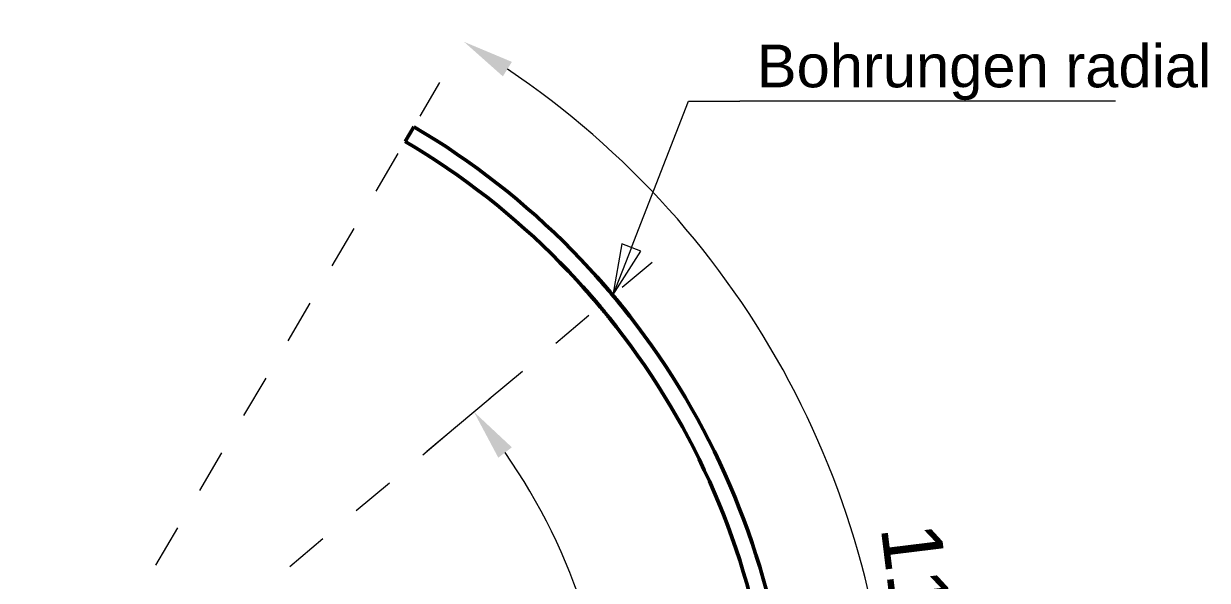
# Model space of a CAD drawing. Header units: inches. Extents: x 0.8 to 17.2, y 0.6 to 12.1.
# Drawn here: x 8.811 to 11.538, y 7.752 to 9.034 of the extents above; entities that cross this region are included whole.
import ezdxf

# ---------------------------------------------------------------- set-up
doc = ezdxf.new("R2010")
doc.units = ezdxf.units.IN
doc.header["$MEASUREMENT"] = 0
doc.linetypes.add('CENTER2', pattern=[1.125, 0.75, -0.125, 0.125, -0.125])
for name, color, linetype, lineweight in [('BEMASSUNG', 7, 'Continuous', 18), ('MITTELLINIE', 7, 'CENTER2', 18), ('SICHTKANTE', 7, 'Continuous', 50), ('TEXT', 7, 'Continuous', 18)]:
    doc.layers.add(name, color=color, linetype=linetype, lineweight=lineweight)
doc.styles.add('ISO_75', font='arial.ttf')
doc.styles.add('ISO_DWG_RFN', font='arial.ttf')
doc.dimstyles.new('DWG_RFN', dxfattribs={"dimtxt": 0.137795, "dimasz": 0.11811, "dimexe": 0.049213, "dimexo": 0.031496, "dimgap": 0.031496, "dimtad": 1, "dimlfac": 25.4, "dimtxsty": 'ISO_DWG_RFN', "dimcen": 2.5, "dimclrd": 7, "dimclre": 7, "dimclrt": 7, "dimadec": 1, "dimazin": 3, "dimtfac": 1, "dimtmove": 0, "dimatfit": 3, "dimfxl": 0, "dimlwd": 18, "dimlwe": 18})

# ---------------------------------------------------------------- blocks, each defined once
blk = doc.blocks.new('Leader Text1')
at = {"layer": 'BEMASSUNG', "color": 7, "lineweight": 18}
for p, q in [((10.2111, 8.5185), (10.3426, 8.8556)), ((10.3426, 8.8556), (10.4607, 8.8556)), ((10.1891, 8.5271), (10.1682, 8.4085)), ((10.2111, 8.5185), (10.1682, 8.4085)), ((10.1682, 8.4085), (10.2331, 8.5099)), ((10.2331, 8.5099), (10.1891, 8.5271))]:
    blk.add_line(p, q, dxfattribs=at)
at = {"layer": 'BEMASSUNG', "color": 7, "lineweight": 18, "flags": 128}
blk.add_lwpolyline([(10.1891, 8.5271), (10.1682, 8.4085), (10.2331, 8.5099), (10.1891, 8.5271)], dxfattribs=at)
at = {"layer": 'BEMASSUNG', "color": 7}
blk.add_solid([(10.1891, 8.5271), (10.1682, 8.4085), (10.2331, 8.5099), (10.1891, 8.5271)], dxfattribs=at)
blk = doc.blocks.new('*D14')
at = {"layer": 'BEMASSUNG', "color": 7, "lineweight": 18, "transparency": 16777216}
for p, q in [((9.7399, 8.0491), (9.8859, 8.1716)), ((9.7399, 6.4902), (9.8859, 6.3678))]:
    blk.add_line(p, q, dxfattribs=at)
blk.add_arc((8.811, 7.2697), 1.3539, 324.9999, 35.0001, dxfattribs=at)
at = {"layer": 'BEMASSUNG', "color": 7, "transparency": 16777216}
for points in [[(9.9045, 8.0343), (9.9357, 8.0582), (9.8482, 8.14)], [(9.9357, 6.4811), (9.9045, 6.5051), (9.8482, 6.3994)]]:
    blk.add_solid(points, dxfattribs=at)
at = {"layer": 'Defpoints', "color": 0, "transparency": 16777216}
for p in [(9.7158, 8.0289), (10.1284, 7.5819), (8.811, 7.2697), (9.7158, 6.5105)]:
    blk.add_point(p, dxfattribs=at)
at = {"layer": 'BEMASSUNG', "color": 7, "lineweight": 18, "transparency": 16777216, "insert": (9.8103, 7.0718), "char_height": 0.1378, "attachment_point": 1, "rotation": 83.0803, "style": 'ISO_DWG_RFN'}
blk.add_mtext('\\A1;{80°}', dxfattribs=at)
blk = doc.blocks.new('*D15')
at = {"layer": 'BEMASSUNG', "color": 7, "lineweight": 18, "transparency": 16777216}
blk.add_arc((8.811, 7.2697), 1.9988, 303.8861, 56.1139, dxfattribs=at)
at = {"layer": 'BEMASSUNG', "color": 7, "transparency": 16777216}
for points in [[(9.915, 8.9124), (9.9359, 8.9457), (9.8255, 8.9919)], [(9.9359, 5.5937), (9.915, 5.627), (9.8255, 5.5474)]]:
    blk.add_solid(points, dxfattribs=at)
at = {"layer": 'Defpoints', "color": 0, "transparency": 16777216}
for p in [(9.8501, 9.0337), (8.811, 7.2697), (10.6913, 6.5915), (9.8501, 5.5057)]:
    blk.add_point(p, dxfattribs=at)
at = {"layer": 'BEMASSUNG', "color": 7, "lineweight": 18, "transparency": 16777216, "insert": (10.9222, 7.8907), "char_height": 0.1378, "attachment_point": 1, "rotation": 276.9927, "style": 'ISO_DWG_RFN'}
blk.add_mtext('\\A1;{119°}', dxfattribs=at)

msp = doc.modelspace()

# ---------------------------------------------------------------- linework, layer by layer
at = {"layer": 'BEMASSUNG'}
msp.add_line((10.46066, 8.85563), (11.32681, 8.85563), dxfattribs=at)
at = {"layer": 'MITTELLINIE', "ltscale": 0.08841}
for q in [(9.77015, 8.89796), (10.25867, 8.4844)]:
    msp.add_line((8.81102, 7.26969), q, dxfattribs=at)
at = {"layer": 'SICHTKANTE'}
for p, q in [((9.71021, 8.79619), (9.69022, 8.76227)), ((10.12684, 8.45602), (10.12684, 8.45601)), ((10.12684, 8.45602), (10.12691, 8.45594)), ((10.12684, 8.45601), (10.12685, 8.45601)), ((10.12685, 8.45601), (10.12686, 8.45599)), ((10.12686, 8.45599), (10.12688, 8.45598)), ((10.12688, 8.45598), (10.1269, 8.45595)), ((10.1269, 8.45595), (10.12692, 8.45593)), ((10.12691, 8.45594), (10.12713, 8.4557)), ((10.12692, 8.45593), (10.12695, 8.45589)), ((10.12695, 8.45589), (10.12698, 8.45586)), ((10.12698, 8.45586), (10.12702, 8.45581)), ((10.12702, 8.45581), (10.12706, 8.45577)), ((10.12706, 8.45577), (10.12711, 8.45572)), ((10.12711, 8.45572), (10.12716, 8.45566)), ((10.12713, 8.4557), (10.12749, 8.4553)), ((10.12716, 8.45566), (10.12722, 8.4556)), ((10.12722, 8.4556), (10.12728, 8.45553)), ((10.12728, 8.45553), (10.12735, 8.45546)), ((10.12735, 8.45546), (10.12742, 8.45538)), ((10.12742, 8.45538), (10.12749, 8.4553)), ((10.12749, 8.4553), (10.12757, 8.45521)), ((10.12749, 8.4553), (10.12799, 8.45474)), ((10.12757, 8.45521), (10.12765, 8.45512)), ((10.12765, 8.45512), (10.12774, 8.45502)), ((10.12774, 8.45502), (10.12783, 8.45492)), ((10.12783, 8.45492), (10.12793, 8.45481)), ((10.12793, 8.45481), (10.12803, 8.4547)), ((10.12799, 8.45474), (10.12864, 8.45402)), ((10.12803, 8.4547), (10.12814, 8.45458)), ((10.12814, 8.45458), (10.12825, 8.45446)), ((10.12825, 8.45446), (10.12836, 8.45433)), ((10.12836, 8.45433), (10.12848, 8.45419)), ((10.12848, 8.45419), (10.1286, 8.45406)), ((10.1286, 8.45406), (10.12873, 8.45391)), ((10.12864, 8.45402), (10.12944, 8.45313)), ((10.12873, 8.45391), (10.12887, 8.45377)), ((10.12887, 8.45377), (10.129, 8.45361)), ((10.09668, 8.43067), (10.09666, 8.43069)), ((10.09667, 8.43068), (10.09666, 8.43069)), ((10.09666, 8.43069), (10.09666, 8.43069)), ((10.09668, 8.43067), (10.09667, 8.43068)), ((10.09674, 8.43061), (10.09668, 8.43067)), ((10.0967, 8.43065), (10.09668, 8.43067)), ((10.09672, 8.43063), (10.0967, 8.43065)), ((10.09674, 8.4306), (10.09672, 8.43063)), ((10.09683, 8.43051), (10.09674, 8.43061)), ((10.09677, 8.43057), (10.09674, 8.4306)), ((10.09681, 8.43053), (10.09677, 8.43057)), ((10.09684, 8.43049), (10.09681, 8.43053)), ((10.09696, 8.43036), (10.09683, 8.43051)), ((10.09689, 8.43044), (10.09684, 8.43049)), ((10.09693, 8.43039), (10.09689, 8.43044)), ((10.09699, 8.43034), (10.09693, 8.43039)), ((10.09713, 8.43018), (10.09696, 8.43036)), ((10.09704, 8.43027), (10.09699, 8.43034)), ((10.0971, 8.43021), (10.09704, 8.43027)), ((10.09717, 8.43013), (10.0971, 8.43021)), ((10.09733, 8.42995), (10.09713, 8.43018)), ((10.09724, 8.43006), (10.09717, 8.43013)), ((10.09731, 8.42997), (10.09724, 8.43006)), ((10.09739, 8.42989), (10.09731, 8.42997)), ((10.09757, 8.42968), (10.09733, 8.42995)), ((10.09747, 8.42979), (10.09739, 8.42989)), ((10.09756, 8.4297), (10.09747, 8.42979)), ((10.09765, 8.42959), (10.09756, 8.4297)), ((10.09785, 8.42937), (10.09757, 8.42968)), ((10.09775, 8.42949), (10.09765, 8.42959)), ((10.09785, 8.42938), (10.09775, 8.42949)), ((10.09796, 8.42926), (10.09785, 8.42938)), ((10.09817, 8.42902), (10.09785, 8.42937)), ((10.09807, 8.42914), (10.09796, 8.42926)), ((10.09818, 8.42901), (10.09807, 8.42914)), ((10.09852, 8.42863), (10.09817, 8.42902)), ((10.0983, 8.42888), (10.09818, 8.42901)), ((10.09843, 8.42874), (10.0983, 8.42888)), ((10.09855, 8.4286), (10.09843, 8.42874)), ((10.09892, 8.42819), (10.09852, 8.42863)), ((10.09869, 8.42845), (10.09855, 8.4286)), ((10.09882, 8.42829), (10.09869, 8.42845)), ((10.09897, 8.42814), (10.09882, 8.42829)), ((10.09935, 8.42771), (10.09892, 8.42819)), ((10.09911, 8.42797), (10.09897, 8.42814)), ((10.09926, 8.42781), (10.09911, 8.42797)), ((10.09942, 8.42763), (10.09926, 8.42781)), ((10.09981, 8.42719), (10.09935, 8.42771)), ((10.09958, 8.42745), (10.09942, 8.42763)), ((10.09975, 8.42727), (10.09958, 8.42745)), ((10.09991, 8.42708), (10.09975, 8.42727)), ((10.10032, 8.42663), (10.09981, 8.42719)), ((10.10009, 8.42689), (10.09991, 8.42708)), ((10.10027, 8.42669), (10.10009, 8.42689)), ((10.10045, 8.42648), (10.10027, 8.42669)), ((10.10086, 8.42602), (10.10032, 8.42663)), ((10.10064, 8.42627), (10.10045, 8.42648)), ((10.129, 8.45361), (10.12915, 8.45345)), ((10.12915, 8.45345), (10.12929, 8.45329)), ((10.12929, 8.45329), (10.12944, 8.45312)), ((10.12944, 8.45313), (10.13038, 8.45208)), ((10.12944, 8.45312), (10.1296, 8.45295)), ((10.1296, 8.45295), (10.12976, 8.45277)), ((10.12976, 8.45277), (10.12993, 8.45259)), ((10.12993, 8.45259), (10.1301, 8.4524)), ((10.1301, 8.4524), (10.13027, 8.4522)), ((10.13027, 8.4522), (10.13045, 8.452)), ((10.13038, 8.45208), (10.13146, 8.45087)), ((10.13045, 8.452), (10.13063, 8.4518)), ((10.13063, 8.4518), (10.13082, 8.45159)), ((10.13082, 8.45159), (10.13101, 8.45137)), ((10.13101, 8.45137), (10.13121, 8.45115)), ((10.13121, 8.45115), (10.13141, 8.45093)), ((10.13141, 8.45093), (10.13162, 8.4507)), ((10.13146, 8.45087), (10.1327, 8.44949)), ((10.13162, 8.4507), (10.13183, 8.45046)), ((10.13183, 8.45046), (10.13204, 8.45022)), ((10.13244, 8.44977), (10.13287, 8.44929)), ((10.1327, 8.44949), (10.13409, 8.44793)), ((10.13287, 8.44929), (10.13332, 8.44879)), ((10.13332, 8.44879), (10.13379, 8.44827)), ((10.1336, 8.44848), (10.13355, 8.44854)), ((10.13473, 8.44721), (10.13355, 8.44854)), ((10.13365, 8.44843), (10.1336, 8.44848)), ((10.13369, 8.44837), (10.13365, 8.44843)), ((10.13374, 8.44831), (10.13369, 8.44837)), ((10.13379, 8.44826), (10.13374, 8.44831)), ((10.13379, 8.44827), (10.13427, 8.44773)), ((10.13384, 8.4482), (10.13379, 8.44826)), ((10.13389, 8.44815), (10.13384, 8.4482)), ((10.13394, 8.44809), (10.13389, 8.44815)), ((10.13399, 8.44803), (10.13394, 8.44809)), ((10.13404, 8.44798), (10.13399, 8.44803)), ((10.13409, 8.44792), (10.13404, 8.44798)), ((10.13409, 8.44793), (10.13564, 8.44619)), ((10.13414, 8.44786), (10.13409, 8.44792)), ((10.1342, 8.44781), (10.13414, 8.44786)), ((10.13425, 8.44775), (10.1342, 8.44781)), ((10.1343, 8.44769), (10.13425, 8.44775)), ((10.13427, 8.44773), (10.13477, 8.44717)), ((10.13435, 8.44763), (10.1343, 8.44769)), ((10.1344, 8.44758), (10.13435, 8.44763)), ((10.13445, 8.44752), (10.1344, 8.44758)), ((10.13451, 8.44746), (10.13445, 8.44752)), ((10.13456, 8.4474), (10.13451, 8.44746)), ((10.13461, 8.44734), (10.13456, 8.4474)), ((10.13466, 8.44728), (10.13461, 8.44734)), ((10.13472, 8.44722), (10.13466, 8.44728)), ((10.13477, 8.44716), (10.13472, 8.44722)), ((10.13601, 8.44576), (10.13473, 8.44721)), ((10.13477, 8.44717), (10.13528, 8.44659)), ((10.13482, 8.4471), (10.13477, 8.44716)), ((10.13488, 8.44704), (10.13482, 8.4471)), ((10.13493, 8.44698), (10.13488, 8.44704)), ((10.13498, 8.44692), (10.13493, 8.44698)), ((10.13504, 8.44686), (10.13498, 8.44692)), ((10.13509, 8.4468), (10.13504, 8.44686)), ((10.13515, 8.44674), (10.13509, 8.4468)), ((10.1352, 8.44668), (10.13515, 8.44674)), ((10.13525, 8.44662), (10.1352, 8.44668)), ((10.13531, 8.44655), (10.13525, 8.44662)), ((10.13528, 8.44659), (10.13582, 8.44599)), ((10.13536, 8.44649), (10.13531, 8.44655)), ((10.13542, 8.44643), (10.13536, 8.44649)), ((10.13548, 8.44637), (10.13542, 8.44643)), ((10.13553, 8.44631), (10.13548, 8.44637)), ((10.13559, 8.44624), (10.13553, 8.44631)), ((10.13564, 8.44618), (10.13559, 8.44624)), ((10.13564, 8.44619), (10.13734, 8.44426)), ((10.1357, 8.44612), (10.13564, 8.44618)), ((10.13576, 8.44605), (10.1357, 8.44612)), ((10.13581, 8.44599), (10.13576, 8.44605)), ((10.13587, 8.44593), (10.13581, 8.44599)), ((10.13582, 8.44599), (10.13637, 8.44537)), ((10.13593, 8.44586), (10.13587, 8.44593)), ((10.13598, 8.4458), (10.13593, 8.44586)), ((10.13604, 8.44573), (10.13598, 8.4458)), ((10.1374, 8.4442), (10.13601, 8.44576)), ((10.1361, 8.44567), (10.13604, 8.44573)), ((10.13637, 8.44537), (10.13693, 8.44473)), ((10.13693, 8.44473), (10.13752, 8.44407)), ((10.13734, 8.44426), (10.1392, 8.44216)), ((10.13888, 8.44253), (10.1374, 8.4442)), ((10.13752, 8.44407), (10.13812, 8.44339)), ((10.13812, 8.44339), (10.13874, 8.44269)), ((10.13874, 8.44269), (10.13937, 8.44197)), ((10.14046, 8.44073), (10.13888, 8.44253)), ((10.1392, 8.44216), (10.14122, 8.43987)), ((10.13937, 8.44197), (10.14002, 8.44123)), ((10.14002, 8.44123), (10.14069, 8.44047)), ((10.14214, 8.43882), (10.14046, 8.44073)), ((10.14069, 8.44047), (10.14138, 8.43969)), ((10.14122, 8.43987), (10.14339, 8.4374)), ((10.14138, 8.43969), (10.14208, 8.43889)), ((10.14208, 8.43889), (10.1428, 8.43808)), ((10.14392, 8.4368), (10.14214, 8.43882)), ((10.1428, 8.43808), (10.14353, 8.43724)), ((10.14339, 8.4374), (10.14571, 8.43475)), ((10.14353, 8.43724), (10.14428, 8.43638)), ((10.14579, 8.43466), (10.14392, 8.4368)), ((10.14428, 8.43638), (10.14505, 8.4355)), ((10.14505, 8.4355), (10.14583, 8.43461)), ((10.14571, 8.43475), (10.14817, 8.43192)), ((10.14775, 8.4324), (10.14579, 8.43466)), ((10.14583, 8.43461), (10.14663, 8.43369)), ((10.14663, 8.43369), (10.14744, 8.43276)), ((10.14744, 8.43276), (10.14827, 8.43181)), ((10.14981, 8.43004), (10.14775, 8.4324)), ((10.14817, 8.43192), (10.15077, 8.42892)), ((10.14827, 8.43181), (10.14912, 8.43083)), ((10.14912, 8.43083), (10.14997, 8.42984)), ((10.15195, 8.42756), (10.14981, 8.43004)), ((10.14997, 8.42984), (10.15085, 8.42883)), ((10.15077, 8.42892), (10.15351, 8.42575)), ((10.15085, 8.42883), (10.15174, 8.42781)), ((10.15174, 8.42781), (10.15264, 8.42676)), ((10.15417, 8.42498), (10.15195, 8.42756)), ((10.15264, 8.42676), (10.15355, 8.4257)), ((10.10083, 8.42606), (10.10064, 8.42627)), ((10.10103, 8.42584), (10.10083, 8.42606)), ((10.10145, 8.42537), (10.10086, 8.42602)), ((10.10123, 8.42561), (10.10103, 8.42584)), ((10.10144, 8.42538), (10.10123, 8.42561)), ((10.10165, 8.42514), (10.10144, 8.42538)), ((10.10207, 8.42468), (10.10145, 8.42537)), ((10.10187, 8.4249), (10.10165, 8.42514)), ((10.10273, 8.42393), (10.10207, 8.42468)), ((10.1027, 8.42397), (10.10227, 8.42445)), ((10.10314, 8.42348), (10.1027, 8.42397)), ((10.10344, 8.42314), (10.10273, 8.42393)), ((10.1036, 8.42296), (10.10314, 8.42348)), ((10.10419, 8.42231), (10.10344, 8.42314)), ((10.10408, 8.42242), (10.1036, 8.42296)), ((10.10458, 8.42187), (10.10408, 8.42242)), ((10.10497, 8.42142), (10.10419, 8.42231)), ((10.10509, 8.42129), (10.10458, 8.42187)), ((10.1058, 8.42049), (10.10497, 8.42142)), ((10.10562, 8.4207), (10.10509, 8.42129)), ((10.10616, 8.42009), (10.10562, 8.4207)), ((10.10667, 8.41952), (10.1058, 8.42049)), ((10.10672, 8.41946), (10.10616, 8.42009)), ((10.10758, 8.41849), (10.10667, 8.41952)), ((10.1073, 8.4188), (10.10672, 8.41946)), ((10.10789, 8.41813), (10.1073, 8.4188)), ((10.10852, 8.41742), (10.10758, 8.41849)), ((10.10851, 8.41744), (10.10789, 8.41813)), ((10.10913, 8.41673), (10.10851, 8.41744)), ((10.10951, 8.4163), (10.10852, 8.41742)), ((10.10978, 8.416), (10.10913, 8.41673)), ((10.11054, 8.41513), (10.10951, 8.4163)), ((10.11044, 8.41526), (10.10978, 8.416)), ((10.11111, 8.41449), (10.11044, 8.41526)), ((10.11161, 8.41392), (10.11054, 8.41513)), ((10.11181, 8.4137), (10.11111, 8.41449)), ((10.11272, 8.41266), (10.11161, 8.41392)), ((10.11252, 8.41289), (10.11181, 8.4137)), ((10.11324, 8.41207), (10.11252, 8.41289)), ((10.11387, 8.41135), (10.11272, 8.41266)), ((10.11398, 8.41122), (10.11324, 8.41207)), ((10.11505, 8.41), (10.11387, 8.41135)), ((10.11474, 8.41036), (10.11398, 8.41122)), ((10.11551, 8.40948), (10.11474, 8.41036)), ((10.11628, 8.40859), (10.11505, 8.41)), ((10.1163, 8.40858), (10.11551, 8.40948)), ((10.11754, 8.40715), (10.11628, 8.40859)), ((10.1171, 8.40765), (10.1163, 8.40858)), ((10.11792, 8.40672), (10.1171, 8.40765)), ((10.11884, 8.40566), (10.11754, 8.40715)), ((10.11875, 8.40576), (10.11792, 8.40672)), ((10.1196, 8.40478), (10.11875, 8.40576)), ((10.12017, 8.40412), (10.11884, 8.40566)), ((10.12046, 8.40379), (10.1196, 8.40478)), ((10.12154, 8.40254), (10.12017, 8.40412)), ((10.12133, 8.40278), (10.12046, 8.40379)), ((10.12222, 8.40175), (10.12133, 8.40278)), ((10.12294, 8.40091), (10.12154, 8.40254)), ((10.12313, 8.4007), (10.12222, 8.40175)), ((10.12438, 8.39925), (10.12294, 8.40091)), ((10.12404, 8.39963), (10.12313, 8.4007)), ((10.12497, 8.39855), (10.12404, 8.39963)), ((10.12585, 8.39754), (10.12438, 8.39925)), ((10.15351, 8.42575), (10.15637, 8.42243)), ((10.15355, 8.4257), (10.15448, 8.42462)), ((10.15648, 8.42229), (10.15417, 8.42498)), ((10.15448, 8.42462), (10.15542, 8.42352)), ((10.15542, 8.42352), (10.15638, 8.42241)), ((10.15637, 8.42243), (10.15934, 8.41895)), ((10.15638, 8.42241), (10.15735, 8.42128)), ((10.15886, 8.41951), (10.15648, 8.42229)), ((10.15735, 8.42128), (10.15833, 8.42013)), ((10.15833, 8.42013), (10.15932, 8.41897)), ((10.16128, 8.41666), (10.15886, 8.41951)), ((10.15932, 8.41897), (10.16031, 8.41781)), ((10.15934, 8.41895), (10.16238, 8.41537)), ((10.16031, 8.41781), (10.16131, 8.41663)), ((10.16373, 8.41377), (10.16128, 8.41666)), ((10.16131, 8.41663), (10.16232, 8.41544)), ((10.16232, 8.41544), (10.16333, 8.41425)), ((10.16238, 8.41537), (10.16545, 8.41174)), ((10.16333, 8.41425), (10.16434, 8.41305)), ((10.1662, 8.41085), (10.16373, 8.41377)), ((10.16434, 8.41305), (10.16536, 8.41185)), ((10.16536, 8.41185), (10.16637, 8.41064)), ((10.16545, 8.41174), (10.16853, 8.40807)), ((10.16866, 8.40792), (10.1662, 8.41085)), ((10.16637, 8.41064), (10.16739, 8.40944)), ((10.16739, 8.40944), (10.1684, 8.40823)), ((10.16834, 8.4083), (10.1683, 8.40835)), ((10.16838, 8.40825), (10.16834, 8.4083)), ((10.16842, 8.4082), (10.16838, 8.40825)), ((10.1684, 8.40823), (10.16942, 8.40702)), ((10.16846, 8.40815), (10.16842, 8.4082)), ((10.1685, 8.40811), (10.16846, 8.40815)), ((10.16855, 8.40806), (10.1685, 8.40811)), ((10.16853, 8.40807), (10.1716, 8.4044)), ((10.16859, 8.40801), (10.16855, 8.40806)), ((10.16863, 8.40796), (10.16859, 8.40801)), ((10.16867, 8.40791), (10.16863, 8.40796)), ((10.17111, 8.40499), (10.16866, 8.40792)), ((10.16871, 8.40786), (10.16867, 8.40791)), ((10.16875, 8.40782), (10.16871, 8.40786)), ((10.16879, 8.40777), (10.16875, 8.40782)), ((10.16883, 8.40772), (10.16879, 8.40777)), ((10.16887, 8.40767), (10.16883, 8.40772)), ((10.16891, 8.40762), (10.16887, 8.40767)), ((10.16895, 8.40757), (10.16891, 8.40762)), ((10.16899, 8.40752), (10.16895, 8.40757)), ((10.16903, 8.40748), (10.16899, 8.40752)), ((10.16907, 8.40743), (10.16903, 8.40748)), ((10.16911, 8.40738), (10.16907, 8.40743)), ((10.16915, 8.40733), (10.16911, 8.40738)), ((10.16919, 8.40728), (10.16915, 8.40733)), ((10.16923, 8.40723), (10.16919, 8.40728)), ((10.16928, 8.40719), (10.16923, 8.40723)), ((10.16932, 8.40714), (10.16928, 8.40719)), ((10.16936, 8.40709), (10.16932, 8.40714)), ((10.1694, 8.40704), (10.16936, 8.40709)), ((10.16944, 8.40699), (10.1694, 8.40704)), ((10.16942, 8.40702), (10.17043, 8.40581)), ((10.16948, 8.40694), (10.16944, 8.40699)), ((10.16952, 8.4069), (10.16948, 8.40694)), ((10.16956, 8.40685), (10.16952, 8.4069)), ((10.1696, 8.4068), (10.16956, 8.40685)), ((10.16964, 8.40675), (10.1696, 8.4068)), ((10.16968, 8.4067), (10.16964, 8.40675)), ((10.16972, 8.40665), (10.16968, 8.4067)), ((10.16976, 8.40661), (10.16972, 8.40665)), ((10.1698, 8.40656), (10.16976, 8.40661)), ((10.16984, 8.40651), (10.1698, 8.40656)), ((10.16988, 8.40646), (10.16984, 8.40651)), ((10.16992, 8.40641), (10.16988, 8.40646)), ((10.16996, 8.40636), (10.16992, 8.40641)), ((10.17, 8.40632), (10.16996, 8.40636)), ((10.17004, 8.40627), (10.17, 8.40632)), ((10.17008, 8.40622), (10.17004, 8.40627)), ((10.17012, 8.40617), (10.17008, 8.40622)), ((10.17017, 8.40612), (10.17012, 8.40617)), ((10.17021, 8.40607), (10.17017, 8.40612)), ((10.17025, 8.40603), (10.17021, 8.40607)), ((10.17044, 8.40579), (10.17043, 8.40581)), ((10.17046, 8.40577), (10.17044, 8.40579)), ((10.17048, 8.40575), (10.17046, 8.40577)), ((10.17049, 8.40573), (10.17048, 8.40575)), ((10.17051, 8.40571), (10.17049, 8.40573)), ((10.17052, 8.4057), (10.17051, 8.40571)), ((10.17054, 8.40568), (10.17052, 8.4057)), ((10.17055, 8.40566), (10.17054, 8.40568)), ((10.17057, 8.40564), (10.17055, 8.40566)), ((10.17058, 8.40562), (10.17057, 8.40564)), ((10.1706, 8.4056), (10.17058, 8.40562)), ((10.17061, 8.40558), (10.1706, 8.4056)), ((10.17063, 8.40557), (10.17061, 8.40558)), ((10.17065, 8.40555), (10.17063, 8.40557)), ((10.17066, 8.40553), (10.17065, 8.40555)), ((10.17068, 8.40551), (10.17066, 8.40553)), ((10.17069, 8.40549), (10.17068, 8.40551)), ((10.17071, 8.40547), (10.17069, 8.40549)), ((10.17072, 8.40546), (10.17071, 8.40547)), ((10.17074, 8.40544), (10.17072, 8.40546)), ((10.17075, 8.40542), (10.17074, 8.40544)), ((10.17077, 8.4054), (10.17075, 8.40542)), ((10.17078, 8.40538), (10.17077, 8.4054)), ((10.1708, 8.40536), (10.17078, 8.40538)), ((10.17082, 8.40534), (10.1708, 8.40536)), ((10.17083, 8.40533), (10.17082, 8.40534)), ((10.17085, 8.40531), (10.17083, 8.40533)), ((10.17086, 8.40529), (10.17085, 8.40531)), ((10.17088, 8.40527), (10.17086, 8.40529)), ((10.17089, 8.40525), (10.17088, 8.40527)), ((10.17091, 8.40523), (10.17089, 8.40525)), ((10.17092, 8.40522), (10.17091, 8.40523)), ((10.17094, 8.4052), (10.17092, 8.40522)), ((10.17095, 8.40518), (10.17094, 8.4052)), ((10.17097, 8.40516), (10.17095, 8.40518)), ((10.17098, 8.40514), (10.17097, 8.40516)), ((10.171, 8.40512), (10.17098, 8.40514)), ((10.17102, 8.40511), (10.171, 8.40512)), ((10.17103, 8.40509), (10.17102, 8.40511)), ((10.17105, 8.40507), (10.17103, 8.40509)), ((10.17106, 8.40505), (10.17105, 8.40507)), ((10.17108, 8.40503), (10.17106, 8.40505)), ((10.17109, 8.40501), (10.17108, 8.40503)), ((10.17111, 8.40499), (10.17109, 8.40501)), ((10.17112, 8.40498), (10.17111, 8.40499)), ((10.17354, 8.40207), (10.17111, 8.40499)), ((10.17114, 8.40496), (10.17112, 8.40498)), ((10.17115, 8.40494), (10.17114, 8.40496)), ((10.17117, 8.40492), (10.17115, 8.40494)), ((10.17117, 8.40492), (10.17206, 8.40385)), ((10.1716, 8.4044), (10.17463, 8.40076)), ((10.17206, 8.40385), (10.17295, 8.40279)), ((10.17295, 8.40279), (10.17383, 8.40173)), ((10.17593, 8.39919), (10.17354, 8.40207)), ((10.17383, 8.40173), (10.17471, 8.40067)), ((10.17463, 8.40076), (10.17759, 8.39718)), ((10.17471, 8.40067), (10.17558, 8.39962)), ((10.17558, 8.39962), (10.17644, 8.39857)), ((10.17828, 8.39635), (10.17593, 8.39919)), ((10.12592, 8.39745), (10.12497, 8.39855)), ((10.12734, 8.39579), (10.12585, 8.39754)), ((10.12687, 8.39634), (10.12592, 8.39745)), ((10.12784, 8.39521), (10.12687, 8.39634)), ((10.12887, 8.394), (10.12734, 8.39579)), ((10.12882, 8.39406), (10.12784, 8.39521)), ((10.1298, 8.39291), (10.12882, 8.39406)), ((10.13041, 8.39219), (10.12887, 8.394)), ((10.13079, 8.39174), (10.1298, 8.39291)), ((10.13197, 8.39036), (10.13041, 8.39219)), ((10.13179, 8.39057), (10.13079, 8.39174)), ((10.13279, 8.3894), (10.13179, 8.39057)), ((10.13353, 8.38852), (10.13197, 8.39036)), ((10.13379, 8.38821), (10.13279, 8.3894)), ((10.1351, 8.38666), (10.13353, 8.38852)), ((10.13479, 8.38703), (10.13379, 8.38821)), ((10.13579, 8.38584), (10.13479, 8.38703)), ((10.13667, 8.38479), (10.1351, 8.38666)), ((10.1368, 8.38464), (10.13579, 8.38584)), ((10.13824, 8.38293), (10.13667, 8.38479)), ((10.1378, 8.38345), (10.1368, 8.38464)), ((10.1388, 8.38225), (10.1378, 8.38345)), ((10.1398, 8.38106), (10.13824, 8.38293)), ((10.1398, 8.38106), (10.1388, 8.38225)), ((10.14133, 8.37924), (10.14113, 8.37946)), ((10.14152, 8.37901), (10.14133, 8.37924)), ((10.14171, 8.37878), (10.14152, 8.37901)), ((10.1419, 8.37855), (10.14171, 8.37878)), ((10.14209, 8.37832), (10.1419, 8.37855)), ((10.14228, 8.3781), (10.14209, 8.37832)), ((10.14247, 8.37787), (10.14228, 8.3781)), ((10.14265, 8.37764), (10.14247, 8.37787)), ((10.14284, 8.37741), (10.14265, 8.37764)), ((10.14303, 8.37719), (10.14284, 8.37741)), ((10.14322, 8.37696), (10.14303, 8.37719)), ((10.14341, 8.37673), (10.14322, 8.37696)), ((10.1436, 8.37651), (10.14341, 8.37673)), ((10.14379, 8.37628), (10.1436, 8.37651)), ((10.14397, 8.37605), (10.14379, 8.37628)), ((10.14416, 8.37583), (10.14397, 8.37605)), ((10.14435, 8.3756), (10.14416, 8.37583)), ((10.14454, 8.37537), (10.14435, 8.3756)), ((10.14472, 8.37515), (10.14454, 8.37537)), ((10.14491, 8.37492), (10.14472, 8.37515)), ((10.1451, 8.3747), (10.14491, 8.37492)), ((10.14528, 8.37447), (10.1451, 8.3747)), ((10.14547, 8.37425), (10.14528, 8.37447)), ((10.14565, 8.37403), (10.14547, 8.37425)), ((10.14584, 8.3738), (10.14565, 8.37403)), ((10.14602, 8.37358), (10.14584, 8.3738)), ((10.14621, 8.37336), (10.14602, 8.37358)), ((10.14639, 8.37313), (10.14621, 8.37336)), ((10.14658, 8.37291), (10.14639, 8.37313)), ((10.14676, 8.37269), (10.14658, 8.37291)), ((10.14694, 8.37246), (10.14676, 8.37269)), ((10.14713, 8.37224), (10.14694, 8.37246)), ((10.14731, 8.37202), (10.14713, 8.37224)), ((10.14749, 8.3718), (10.14731, 8.37202)), ((10.17644, 8.39857), (10.1773, 8.39753)), ((10.1773, 8.39753), (10.17815, 8.3965)), ((10.17759, 8.39718), (10.18046, 8.39369)), ((10.17815, 8.3965), (10.179, 8.39548)), ((10.18056, 8.39357), (10.17828, 8.39635)), ((10.179, 8.39548), (10.17983, 8.39446)), ((10.1809, 8.39316), (10.17971, 8.39461)), ((10.17983, 8.39446), (10.18066, 8.39346)), ((10.18046, 8.39369), (10.18323, 8.39031)), ((10.18278, 8.39086), (10.18056, 8.39357)), ((10.18066, 8.39346), (10.18147, 8.39246)), ((10.18208, 8.39172), (10.1809, 8.39316)), ((10.18147, 8.39246), (10.18228, 8.39147)), ((10.18323, 8.39031), (10.18208, 8.39172)), ((10.18228, 8.39147), (10.18308, 8.3905)), ((10.18492, 8.38824), (10.18278, 8.39086)), ((10.18308, 8.3905), (10.18386, 8.38954)), ((10.18436, 8.38892), (10.18323, 8.39031)), ((10.18323, 8.39031), (10.18586, 8.38708)), ((10.18386, 8.38954), (10.18463, 8.38859)), ((10.18547, 8.38756), (10.18436, 8.38892)), ((10.18463, 8.38859), (10.1854, 8.38765)), ((10.18697, 8.38572), (10.18492, 8.38824)), ((10.1854, 8.38765), (10.18615, 8.38673)), ((10.18655, 8.38623), (10.18547, 8.38756)), ((10.18586, 8.38708), (10.18835, 8.38401)), ((10.18615, 8.38673), (10.18688, 8.38583)), ((10.18761, 8.38493), (10.18655, 8.38623)), ((10.18688, 8.38583), (10.18761, 8.38493)), ((10.18892, 8.38331), (10.18697, 8.38572)), ((10.18864, 8.38366), (10.18761, 8.38493)), ((10.18761, 8.38493), (10.18832, 8.38406)), ((10.18832, 8.38406), (10.18901, 8.3832)), ((10.18835, 8.38401), (10.19067, 8.38114)), ((10.18964, 8.38242), (10.18864, 8.38366)), ((10.19077, 8.38102), (10.18892, 8.38331)), ((10.18901, 8.3832), (10.18969, 8.38235)), ((10.19061, 8.38122), (10.18964, 8.38242)), ((10.18969, 8.38235), (10.19036, 8.38152)), ((10.19036, 8.38152), (10.19101, 8.38071)), ((10.19155, 8.38005), (10.19061, 8.38122)), ((10.19067, 8.38114), (10.19282, 8.37846)), ((10.19251, 8.37885), (10.19077, 8.38102)), ((10.19101, 8.38071), (10.19165, 8.37992)), ((10.19245, 8.37892), (10.19155, 8.38005)), ((10.19165, 8.37992), (10.19227, 8.37915)), ((10.19227, 8.37915), (10.19288, 8.37839)), ((10.19333, 8.37783), (10.19245, 8.37892)), ((10.19414, 8.37682), (10.19251, 8.37885)), ((10.19282, 8.37846), (10.19482, 8.37597)), ((10.19288, 8.37839), (10.19348, 8.37764)), ((10.19417, 8.37678), (10.19333, 8.37783)), ((10.19348, 8.37764), (10.19406, 8.37691)), ((10.19406, 8.37691), (10.19463, 8.3762)), ((10.19566, 8.37492), (10.19414, 8.37682)), ((10.19499, 8.37575), (10.19417, 8.37678)), ((10.19463, 8.3762), (10.19519, 8.3755)), ((10.19482, 8.37597), (10.19666, 8.37366)), ((10.19578, 8.37477), (10.19499, 8.37575)), ((10.19519, 8.3755), (10.19574, 8.37482)), ((10.19709, 8.37312), (10.19566, 8.37492)), ((10.19574, 8.37482), (10.19627, 8.37416)), ((10.19654, 8.37381), (10.19578, 8.37477)), ((10.19627, 8.37416), (10.19679, 8.3735)), ((10.19728, 8.37288), (10.19654, 8.37381)), ((10.19666, 8.37366), (10.19836, 8.37153)), ((10.19679, 8.3735), (10.19729, 8.37287)), ((10.19842, 8.37145), (10.19709, 8.37312)), ((10.19799, 8.37199), (10.19728, 8.37288)), ((10.19729, 8.37287), (10.19779, 8.37225)), ((10.19779, 8.37225), (10.19827, 8.37164)), ((10.19867, 8.37113), (10.19799, 8.37199)), ((10.14767, 8.37158), (10.14749, 8.3718)), ((10.14786, 8.37136), (10.14767, 8.37158)), ((10.14804, 8.37114), (10.14786, 8.37136)), ((10.14822, 8.37092), (10.14804, 8.37114)), ((10.1484, 8.3707), (10.14822, 8.37092)), ((10.14858, 8.37048), (10.1484, 8.3707)), ((10.14876, 8.37026), (10.14858, 8.37048)), ((10.14894, 8.37004), (10.14876, 8.37026)), ((10.14912, 8.36983), (10.14894, 8.37004)), ((10.1493, 8.36961), (10.14912, 8.36983)), ((10.14947, 8.36939), (10.1493, 8.36961)), ((10.14965, 8.36918), (10.14947, 8.36939)), ((10.14983, 8.36896), (10.14965, 8.36918)), ((10.15001, 8.36874), (10.14983, 8.36896)), ((10.15785, 8.35911), (10.15695, 8.36023)), ((10.15873, 8.35803), (10.15785, 8.35911)), ((10.15843, 8.3584), (10.15811, 8.3588)), ((10.15874, 8.35802), (10.15843, 8.3584)), ((10.15959, 8.35696), (10.15873, 8.35803)), ((10.15905, 8.35763), (10.15874, 8.35802)), ((10.15936, 8.35725), (10.15905, 8.35763)), ((10.15966, 8.35687), (10.15936, 8.35725)), ((10.16043, 8.35592), (10.15959, 8.35696)), ((10.15996, 8.3565), (10.15966, 8.35687)), ((10.16026, 8.35613), (10.15996, 8.3565)), ((10.16056, 8.35576), (10.16026, 8.35613)), ((10.16124, 8.35491), (10.16043, 8.35592)), ((10.16085, 8.3554), (10.16056, 8.35576)), ((10.16114, 8.35504), (10.16085, 8.3554)), ((10.16143, 8.35468), (10.16114, 8.35504)), ((10.16203, 8.35393), (10.16124, 8.35491)), ((10.16171, 8.35432), (10.16143, 8.35468)), ((10.16199, 8.35397), (10.16171, 8.35432)), ((10.16227, 8.35363), (10.16199, 8.35397)), ((10.1628, 8.35297), (10.16203, 8.35393)), ((10.16255, 8.35329), (10.16227, 8.35363)), ((10.16282, 8.35295), (10.16255, 8.35329)), ((10.16354, 8.35205), (10.1628, 8.35297)), ((10.16309, 8.35261), (10.16282, 8.35295)), ((10.16335, 8.35228), (10.16309, 8.35261)), ((10.16362, 8.35195), (10.16335, 8.35228)), ((10.16426, 8.35115), (10.16354, 8.35205)), ((10.16388, 8.35163), (10.16362, 8.35195)), ((10.16413, 8.3513), (10.16388, 8.35163)), ((10.16439, 8.35099), (10.16413, 8.3513)), ((10.16496, 8.35027), (10.16426, 8.35115)), ((10.16464, 8.35067), (10.16439, 8.35099)), ((10.16489, 8.35036), (10.16464, 8.35067)), ((10.16514, 8.35005), (10.16489, 8.35036)), ((10.16564, 8.34942), (10.16496, 8.35027)), ((10.16538, 8.34974), (10.16514, 8.35005)), ((10.16562, 8.34944), (10.16538, 8.34974)), ((10.16586, 8.34914), (10.16562, 8.34944)), ((10.1663, 8.34859), (10.16564, 8.34942)), ((10.1661, 8.34884), (10.16586, 8.34914)), ((10.16633, 8.34855), (10.1661, 8.34884)), ((10.16694, 8.34779), (10.1663, 8.34859)), ((10.16656, 8.34826), (10.16633, 8.34855)), ((10.16679, 8.34797), (10.16656, 8.34826)), ((10.16702, 8.34769), (10.16679, 8.34797)), ((10.16756, 8.34701), (10.16694, 8.34779)), ((10.16724, 8.3474), (10.16702, 8.34769)), ((10.16746, 8.34713), (10.16724, 8.3474)), ((10.16768, 8.34685), (10.16746, 8.34713)), ((10.16816, 8.34625), (10.16756, 8.34701)), ((10.1679, 8.34658), (10.16768, 8.34685)), ((10.16811, 8.34631), (10.1679, 8.34658)), ((10.16832, 8.34604), (10.16811, 8.34631)), ((10.16874, 8.34552), (10.16816, 8.34625)), ((10.16853, 8.34578), (10.16832, 8.34604)), ((10.16874, 8.34552), (10.16853, 8.34578)), ((10.1693, 8.34481), (10.16874, 8.34552)), ((10.16894, 8.34526), (10.16874, 8.34552)), ((10.16914, 8.34501), (10.16894, 8.34526)), ((10.16934, 8.34476), (10.16914, 8.34501)), ((10.16984, 8.34413), (10.1693, 8.34481)), ((10.16953, 8.34451), (10.16934, 8.34476)), ((10.19827, 8.37164), (10.19874, 8.37105)), ((10.19836, 8.37153), (10.1999, 8.36958)), ((10.19966, 8.36988), (10.19842, 8.37145)), ((10.19933, 8.3703), (10.19867, 8.37113)), ((10.19874, 8.37105), (10.19919, 8.37048)), ((10.19919, 8.37048), (10.19964, 8.36992)), ((10.19996, 8.36951), (10.19933, 8.3703)), ((10.19964, 8.36992), (10.20007, 8.36937)), ((10.20081, 8.36843), (10.19966, 8.36988)), ((10.1999, 8.36958), (10.2013, 8.36781)), ((10.20057, 8.36874), (10.19996, 8.36951)), ((10.20007, 8.36937), (10.20049, 8.36884)), ((10.20049, 8.36884), (10.20089, 8.36833)), ((10.20115, 8.36801), (10.20057, 8.36874)), ((10.20187, 8.3671), (10.20081, 8.36843)), ((10.20089, 8.36833), (10.20129, 8.36783)), ((10.2017, 8.3673), (10.20115, 8.36801)), ((10.20129, 8.36783), (10.20167, 8.36735)), ((10.2013, 8.36781), (10.20256, 8.36622)), ((10.20167, 8.36735), (10.20204, 8.36688)), ((10.20223, 8.36663), (10.2017, 8.3673)), ((10.20283, 8.36587), (10.20187, 8.3671)), ((10.20204, 8.36688), (10.2024, 8.36642)), ((10.20274, 8.36599), (10.20223, 8.36663)), ((10.20256, 8.36622), (10.20368, 8.36479)), ((10.20322, 8.36538), (10.20274, 8.36599)), ((10.20371, 8.36476), (10.20283, 8.36587)), ((10.20367, 8.36481), (10.20322, 8.36538)), ((10.2041, 8.36426), (10.20367, 8.36481)), ((10.20368, 8.36479), (10.20466, 8.36355)), ((10.2045, 8.36375), (10.20371, 8.36476)), ((10.20451, 8.36374), (10.2041, 8.36426)), ((10.2052, 8.36286), (10.2045, 8.36375)), ((10.20489, 8.36325), (10.20451, 8.36374)), ((10.20466, 8.36355), (10.20551, 8.36247)), ((10.20525, 8.3628), (10.20489, 8.36325)), ((10.20582, 8.36207), (10.2052, 8.36286)), ((10.20558, 8.36237), (10.20525, 8.3628)), ((10.20551, 8.36247), (10.20622, 8.36156)), ((10.20589, 8.36197), (10.20558, 8.36237)), ((10.20635, 8.36139), (10.20582, 8.36207)), ((10.20618, 8.36161), (10.20589, 8.36197)), ((10.20644, 8.36127), (10.20618, 8.36161)), ((10.20622, 8.36156), (10.2068, 8.36082)), ((10.2068, 8.36081), (10.20635, 8.36139)), ((10.20668, 8.36096), (10.20644, 8.36127)), ((10.2069, 8.36069), (10.20668, 8.36096)), ((10.2068, 8.36082), (10.20725, 8.36024)), ((10.20717, 8.36034), (10.2068, 8.36081)), ((10.20709, 8.36044), (10.2069, 8.36069)), ((10.20726, 8.36022), (10.20709, 8.36044)), ((10.20746, 8.35998), (10.20717, 8.36034)), ((10.20725, 8.36024), (10.20757, 8.35983)), ((10.20741, 8.36003), (10.20726, 8.36022)), ((10.20754, 8.35987), (10.20741, 8.36003)), ((10.20766, 8.35972), (10.20746, 8.35998)), ((10.20764, 8.35974), (10.20754, 8.35987)), ((10.20757, 8.35983), (10.20776, 8.35959)), ((10.20772, 8.35964), (10.20764, 8.35974)), ((10.20778, 8.35956), (10.20766, 8.35972)), ((10.20778, 8.35957), (10.20772, 8.35964)), ((10.20776, 8.35959), (10.20782, 8.35951)), ((10.20781, 8.35952), (10.20778, 8.35957)), ((10.20782, 8.35951), (10.20778, 8.35956)), ((10.20782, 8.35951), (10.20781, 8.35952)), ((10.16973, 8.34427), (10.16953, 8.34451)), ((10.16992, 8.34403), (10.16973, 8.34427)), ((10.17036, 8.34346), (10.16984, 8.34413)), ((10.17011, 8.34379), (10.16992, 8.34403)), ((10.17087, 8.34283), (10.17036, 8.34346)), ((10.17135, 8.34221), (10.17087, 8.34283)), ((10.17182, 8.34162), (10.17135, 8.34221)), ((10.17226, 8.34105), (10.17182, 8.34162)), ((10.17269, 8.34051), (10.17226, 8.34105)), ((10.1731, 8.33999), (10.17269, 8.34051)), ((10.17349, 8.33949), (10.1731, 8.33999)), ((10.17387, 8.33901), (10.17349, 8.33949)), ((10.17422, 8.33856), (10.17387, 8.33901)), ((10.17456, 8.33813), (10.17422, 8.33856)), ((10.17488, 8.33772), (10.17456, 8.33813)), ((10.17488, 8.33772), (10.17485, 8.33777)), ((10.17518, 8.33734), (10.17488, 8.33772)), ((10.17492, 8.33767), (10.17488, 8.33772)), ((10.17495, 8.33763), (10.17492, 8.33767)), ((10.17499, 8.33758), (10.17495, 8.33763)), ((10.17502, 8.33754), (10.17499, 8.33758)), ((10.17506, 8.33749), (10.17502, 8.33754)), ((10.17509, 8.33745), (10.17506, 8.33749)), ((10.17513, 8.33741), (10.17509, 8.33745)), ((10.17516, 8.33736), (10.17513, 8.33741)), ((10.17519, 8.33732), (10.17516, 8.33736)), ((10.17546, 8.33698), (10.17518, 8.33734)), ((10.17523, 8.33728), (10.17519, 8.33732)), ((10.17526, 8.33724), (10.17523, 8.33728)), ((10.17529, 8.33719), (10.17526, 8.33724)), ((10.17533, 8.33715), (10.17529, 8.33719)), ((10.17536, 8.33711), (10.17533, 8.33715)), ((10.17539, 8.33707), (10.17536, 8.33711)), ((10.17542, 8.33703), (10.17539, 8.33707)), ((10.17546, 8.33699), (10.17542, 8.33703)), ((10.17549, 8.33695), (10.17546, 8.33699)), ((10.17573, 8.33664), (10.17546, 8.33698)), ((10.17552, 8.33691), (10.17549, 8.33695)), ((10.17555, 8.33687), (10.17552, 8.33691)), ((10.17558, 8.33683), (10.17555, 8.33687)), ((10.17561, 8.33679), (10.17558, 8.33683)), ((10.17564, 8.33675), (10.17561, 8.33679)), ((10.17567, 8.33671), (10.17564, 8.33675)), ((10.1757, 8.33667), (10.17567, 8.33671)), ((10.17573, 8.33663), (10.1757, 8.33667)), ((10.17598, 8.33632), (10.17573, 8.33664)), ((10.17576, 8.3366), (10.17573, 8.33663)), ((10.17579, 8.33656), (10.17576, 8.3366)), ((10.17582, 8.33652), (10.17579, 8.33656)), ((10.17585, 8.33648), (10.17582, 8.33652)), ((10.17588, 8.33645), (10.17585, 8.33648)), ((10.1759, 8.33641), (10.17588, 8.33645)), ((10.17593, 8.33638), (10.1759, 8.33641)), ((10.17596, 8.33634), (10.17593, 8.33638)), ((10.17599, 8.3363), (10.17596, 8.33634)), ((10.17621, 8.33602), (10.17598, 8.33632)), ((10.17602, 8.33627), (10.17599, 8.3363)), ((10.17604, 8.33623), (10.17602, 8.33627)), ((10.17607, 8.3362), (10.17604, 8.33623)), ((10.1761, 8.33617), (10.17607, 8.3362)), ((10.17612, 8.33613), (10.1761, 8.33617)), ((10.17615, 8.3361), (10.17612, 8.33613)), ((10.17618, 8.33607), (10.17615, 8.3361)), ((10.1762, 8.33603), (10.17618, 8.33607)), ((10.17623, 8.336), (10.1762, 8.33603)), ((10.17642, 8.33575), (10.17621, 8.33602)), ((10.17625, 8.33597), (10.17623, 8.336)), ((10.17628, 8.33594), (10.17625, 8.33597)), ((10.1763, 8.3359), (10.17628, 8.33594)), ((10.17662, 8.3355), (10.17642, 8.33575)), ((10.17679, 8.33527), (10.17662, 8.3355)), ((10.17696, 8.33506), (10.17679, 8.33527)), ((10.1771, 8.33488), (10.17696, 8.33506)), ((10.17723, 8.33472), (10.1771, 8.33488)), ((10.17734, 8.33458), (10.17723, 8.33472)), ((10.17743, 8.33446), (10.17734, 8.33458)), ((10.17751, 8.33436), (10.17743, 8.33446)), ((10.17757, 8.33428), (10.17751, 8.33436)), ((10.17761, 8.33423), (10.17757, 8.33428)), ((10.17757, 8.33427), (10.17757, 8.33428)), ((10.17758, 8.33427), (10.17757, 8.33427)), ((10.17758, 8.33426), (10.17758, 8.33427)), ((10.17759, 8.33426), (10.17758, 8.33426)), ((10.17758, 8.33426), (10.17758, 8.33426)), ((10.17759, 8.33425), (10.17759, 8.33426)), ((10.1776, 8.33424), (10.17759, 8.33425)), ((10.17759, 8.33425), (10.17759, 8.33425)), ((10.17759, 8.33425), (10.17759, 8.33425)), ((10.1776, 8.33423), (10.1776, 8.33424)), ((10.1776, 8.33424), (10.1776, 8.33424)), ((10.1776, 8.33424), (10.1776, 8.33424)), ((10.1776, 8.33424), (10.1776, 8.33424)), ((10.17761, 8.33423), (10.1776, 8.33423)), ((10.17763, 8.3342), (10.17761, 8.33423)), ((10.17761, 8.33422), (10.17761, 8.33423)), ((10.17761, 8.33423), (10.17761, 8.33423)), ((10.17762, 8.33422), (10.17761, 8.33422)), ((10.17761, 8.33422), (10.17761, 8.33422)), ((10.17761, 8.33422), (10.17761, 8.33422)), ((10.17762, 8.33421), (10.17762, 8.33422)), ((10.17762, 8.33422), (10.17762, 8.33422)), ((10.17763, 8.33421), (10.17762, 8.33421)), ((10.17762, 8.33421), (10.17762, 8.33421)), ((10.17762, 8.33421), (10.17762, 8.33421)), ((10.17762, 8.33421), (10.17762, 8.33421)), ((10.17763, 8.3342), (10.17763, 8.33421)), ((10.17764, 8.33418), (10.17763, 8.3342)), ((10.17763, 8.33419), (10.17763, 8.3342)), ((10.17763, 8.3342), (10.17763, 8.3342)), ((10.17763, 8.3342), (10.17763, 8.3342)), ((10.17763, 8.3342), (10.17763, 8.3342)), ((10.17763, 8.3342), (10.17763, 8.3342)), ((10.17763, 8.3342), (10.17763, 8.3342)), ((10.17764, 8.33419), (10.17763, 8.33419)), ((10.17764, 8.33418), (10.17764, 8.33419)), ((10.17764, 8.33419), (10.17764, 8.33419)), ((10.17764, 8.33419), (10.17764, 8.33419)), ((10.17764, 8.33419), (10.17764, 8.33419)), ((10.17764, 8.33419), (10.17764, 8.33419)), ((10.17764, 8.33419), (10.17764, 8.33419)), ((10.17764, 8.33419), (10.17764, 8.33419)), ((10.17764, 8.33419), (10.17764, 8.33419)), ((10.17764, 8.33419), (10.17764, 8.33419)), ((10.17764, 8.33419), (10.17764, 8.33419)), ((10.17764, 8.33419), (10.17764, 8.33419)), ((10.17764, 8.33418), (10.17764, 8.33418)), ((10.17764, 8.33418), (10.17764, 8.33418)), ((10.17764, 8.33418), (10.17764, 8.33418)), ((10.17764, 8.33418), (10.17764, 8.33418))]:
    msp.add_line(p, q, dxfattribs=at)
for radius in [1.77165, 1.73228]:
    msp.add_arc((8.81102, 7.26969), radius, 300.5, 59.5, dxfattribs=at)

# ---------------------------------------------------------------- block references
at = {"layer": 'BEMASSUNG'}
msp.add_blockref('Leader Text1', (0, 0), dxfattribs=at)

# ---------------------------------------------------------------- texts
at = {"layer": 'TEXT', "style": 'ISO_75'}
msp.add_text('Bohrungen radial', height=0.0984252, dxfattribs=at).set_placement((10.50003, 8.88713))

# ---------------------------------------------------------------- dimensions: what is measured, and where the dimension line sits
at = {"layer": 'BEMASSUNG', "color": 7, "lineweight": 18}
for base, p1, p2, override, picture, middle in [((10.69129, 6.59151), (9.85008, 5.50572), (9.85008, 9.03365), {"dimgap": 0.031496, "dimsah": 1, "dimse1": 1, "dimse2": 1, "dimadec": 0, "dimtol": 0, "dimlim": 0, "dimtp": 0, "dimtm": 0, "dimtdec": 1}, '*D15', (10.79499, 7.51303)), ((10.12843, 7.58192), (9.7158, 6.51049), (9.7158, 8.02888), {"dimgap": 0.031496, "dimsah": 1, "dimadec": 0, "dimtol": 0, "dimlim": 0, "dimtp": 0, "dimtm": 0, "dimtdec": 1}, '*D14', (10.15506, 7.10657))]:
    dim = msp.add_angular_dim_3p(base=base, center=(8.81102, 7.26969), p1=p1, p2=p2, text='{<>}', dimstyle='DWG_RFN', override=override, dxfattribs=at)
    dim.commit()
    dim.dimension.update_dxf_attribs({"geometry": picture, "text_midpoint": middle, "dimtype": 165})

doc.saveas('drawing.dxf')
